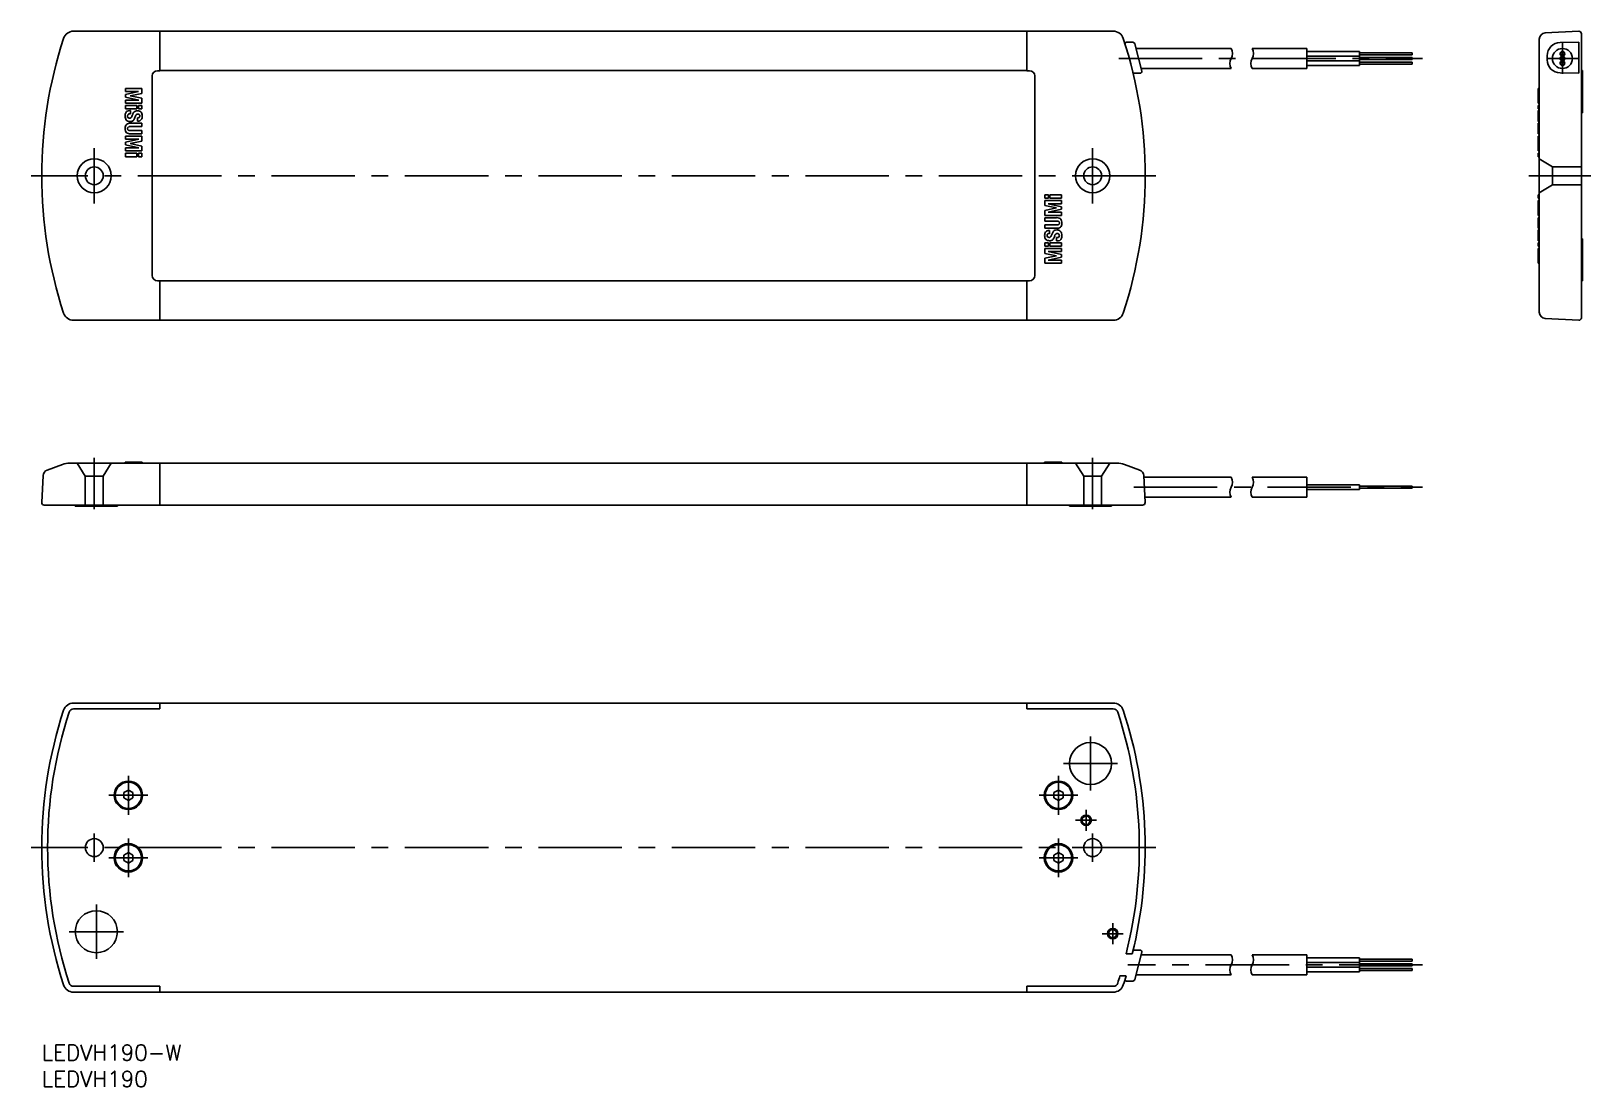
# Model space of a CAD drawing. Extents: x -2 to 295, y -8 to 193.
import ezdxf

# ---------------------------------------------------------------- set-up
doc = ezdxf.new("R2010")
doc.units = 0
doc.header["$LTSCALE"] = 0.5
doc.linetypes.add('CENTER', pattern=[50.8, 31.75, -6.35, 6.35, -6.35])
doc.linetypes.add('DASHED', pattern=[19.05, 12.7, -6.35])
for name, color, linetype in [('MSM_CENTER', 1, 'CENTER'), ('MSM_CONTINUOUS', 7, 'CONTINUOUS'), ('MSM_DASHED', 4, 'DASHED'), ('MSM_NARROW', 5, 'CONTINUOUS'), ('MSM_PART_NUMBER', 7, 'CONTINUOUS')]:
    doc.layers.add(name, color=color, linetype=linetype)
doc.styles.get("Standard").update_dxf_attribs({"font": 'txt.shx', "height": 3, "bigfont": 'bigfont.shx'})

# ---------------------------------------------------------------- blocks, each defined once
blk = doc.blocks.new('*U31')
at = {"layer": 'MSM_PART_NUMBER'}
blk.add_text('LEDVH190-W', height=3, dxfattribs=at).set_placement((0, -3))
blk = doc.blocks.new('*U32')
at = {"layer": 'MSM_PART_NUMBER'}
blk.add_text('LEDVH190', height=3, dxfattribs=at).set_placement((0, -8))

msp = doc.modelspace()

# ---------------------------------------------------------------- linework, layer by layer
at = {"layer": 'MSM_CENTER'}
for p, q in [((289.4, 190.5), (289.4, 184.7)), ((204.98, 187.6), (262.78, 187.6)), ((292.3, 187.6), (286.5, 187.6)), ((10, 170.55), (10, 160.05)), ((200, 170.55), (200, 160.05)), ((212, 165.3), (-2, 165.3)), ((283, 165.3), (294.8, 165.3)), ((10, 101.85), (10, 111.65)), ((200, 101.85), (200, 111.65)), ((207.85, 106.05), (262.78, 106.05)), ((199.6, 48.35), (199.6, 58.65)), ((194.45, 53.5), (204.75, 53.5)), ((16.5, 51.15), (16.5, 43.75)), ((193.5, 51.15), (193.5, 43.75)), ((12.8, 47.45), (20.2, 47.45)), ((189.8, 47.45), (197.2, 47.45)), ((198.75, 40.7), (198.75, 44.7)), ((196.75, 42.7), (200.75, 42.7)), ((10, 34.8), (10, 40.2)), ((16.5, 39.25), (16.5, 31.85)), ((193.5, 39.25), (193.5, 31.85)), ((200, 34.8), (200, 40.2)), ((212, 37.5), (-2, 37.5)), ((12.8, 35.55), (20.2, 35.55)), ((189.8, 35.55), (197.2, 35.55)), ((10.4, 26.65), (10.4, 16.35)), ((5.25, 21.5), (15.55, 21.5)), ((201.82, 21.12), (205.82, 21.12)), ((203.82, 23.12), (203.82, 19.12)), ((262.78, 15.2), (206.71, 15.2))]:
    msp.add_line(p, q, dxfattribs=at)
at = {"layer": 'MSM_CONTINUOUS'}
for p, q in [((6.07, 192.8), (203.93, 192.8)), ((22.5, 185.28), (22.5, 192.8)), ((187.5, 185.28), (187.5, 192.8)), ((206.46, 190.7), (207.65, 190.7)), ((209.34, 185.2), (208.02, 190.4)), ((285, 139.33), (285, 191.27)), ((292.5, 192.8), (286.14, 192.46)), ((288.96, 190.64), (292.51, 190.7)), ((292.51, 184.8), (292.51, 190.7)), ((293, 138.3), (293, 192.3)), ((208.25, 189.5), (226.37, 189.5)), ((230.37, 189.5), (240.78, 189.5)), ((240.78, 189.5), (240.78, 185.7)), ((240.78, 188.95), (250.78, 188.95)), ((240.78, 188.05), (250.78, 188.05)), ((240.78, 187.15), (250.78, 187.15)), ((250.78, 188.95), (250.78, 186.25)), ((250.78, 188.7), (260.78, 188.7)), ((250.78, 188.3), (260.78, 188.3)), ((250.78, 187.8), (260.78, 187.8)), ((250.78, 187.4), (260.78, 187.4)), ((260.78, 188.7), (260.78, 188.3)), ((260.78, 187.8), (260.78, 187.4)), ((286.5, 188.14), (286.5, 187.36)), ((21.02, 184.28), (21.02, 146.32)), ((22.5, 185.28), (22.02, 185.28)), ((22.5, 185.3), (187.5, 185.3)), ((187.5, 185.28), (187.98, 185.28)), ((188.98, 146.32), (188.98, 184.28)), ((207.93, 184.8), (209.03, 184.8)), ((209.21, 185.7), (226.37, 185.7)), ((230.37, 185.7), (240.78, 185.7)), ((240.78, 186.25), (250.78, 186.25)), ((250.78, 186.9), (260.78, 186.9)), ((250.78, 186.5), (260.78, 186.5)), ((260.78, 186.9), (260.78, 186.5)), ((288.96, 184.86), (292.51, 184.8)), ((293, 185.3), (293.2, 185.3)), ((293.2, 185.3), (293.2, 177.3)), ((15.92, 181.92), (15.92, 181.33)), ((19.08, 181.92), (15.92, 181.92)), ((15.92, 181.33), (18.44, 181.33)), ((18.44, 181.33), (15.92, 180.76)), ((19.08, 180.97), (19.08, 181.92)), ((284.79, 179.11), (284.79, 181.92)), ((285, 181.92), (284.79, 181.92)), ((15.92, 180.76), (15.92, 180.27)), ((15.92, 180.27), (18.48, 179.7)), ((15.92, 179.7), (15.92, 179.11)), ((18.48, 179.7), (15.92, 179.7)), ((15.92, 179.11), (19.08, 179.11)), ((15.92, 178.66), (15.92, 178.03)), ((18.12, 178.66), (15.92, 178.66)), ((16.85, 180.52), (19.08, 180.97)), ((19.08, 180.05), (16.85, 180.52)), ((18.12, 178.03), (18.12, 178.66)), ((18.41, 178.66), (18.41, 178.03)), ((19.08, 178.66), (18.41, 178.66)), ((19.08, 179.11), (19.08, 180.05)), ((19.08, 178.03), (19.08, 178.66)), ((285, 180.97), (284.79, 180.97)), ((285, 180.52), (284.79, 180.52)), ((285, 180.05), (284.79, 180.05)), ((285, 179.11), (284.79, 179.11)), ((284.79, 178.03), (284.79, 178.66)), ((284.79, 178.66), (285, 178.66)), ((15.92, 178.03), (18.12, 178.03)), ((16.91, 177.7), (16.78, 177.7)), ((16.81, 177.06), (16.91, 177.06)), ((19.08, 175.29), (16.88, 175.29)), ((16.91, 177.06), (16.91, 177.7)), ((17.66, 176.2), (17.88, 176.69)), ((18.2, 176.31), (18.2, 175.7)), ((18.2, 175.7), (18.29, 175.7)), ((18.41, 178.03), (19.08, 178.03)), ((19.08, 174.65), (19.08, 175.29)), ((284.79, 178.03), (285, 178.03)), ((284.79, 175.6), (284.79, 177.7)), ((285, 177.7), (284.79, 177.7)), ((285, 177.65), (284.79, 177.65)), ((285, 175.7), (284.79, 175.7)), ((284.79, 175.6), (285, 175.6)), ((284.79, 173.27), (284.79, 175.29)), ((285, 175.29), (284.79, 175.29)), ((293, 177.3), (293.2, 177.3)), ((15.92, 172.82), (15.92, 172.24)), ((19.08, 172.82), (15.92, 172.82)), ((15.92, 172.24), (18.48, 172.24)), ((18.48, 172.24), (15.92, 171.67)), ((16.87, 174.65), (19.08, 174.65)), ((19.08, 173.91), (16.87, 173.91)), ((16.88, 173.27), (19.08, 173.27)), ((19.08, 173.27), (19.08, 173.91)), ((19.08, 171.88), (19.08, 172.82)), ((285, 174.65), (284.79, 174.65)), ((285, 173.91), (284.79, 173.91)), ((285, 173.27), (284.79, 173.27)), ((284.79, 170.02), (284.79, 172.82)), ((285, 172.82), (284.79, 172.82)), ((15.92, 171.67), (15.92, 171.17)), ((15.92, 171.17), (18.48, 170.6)), ((15.92, 170.6), (15.92, 170.02)), ((18.48, 170.6), (15.92, 170.6)), ((15.92, 170.02), (19.08, 170.02)), ((15.92, 169.57), (15.92, 168.93)), ((18.12, 169.57), (15.92, 169.57)), ((16.85, 171.42), (19.08, 171.88)), ((19.08, 170.96), (16.85, 171.42)), ((18.12, 168.93), (18.12, 169.57)), ((18.41, 169.57), (18.41, 168.93)), ((19.08, 169.57), (18.41, 169.57)), ((19.08, 170.02), (19.08, 170.96)), ((19.08, 168.93), (19.08, 169.57)), ((285, 171.88), (284.79, 171.88)), ((285, 171.42), (284.79, 171.42)), ((285, 170.96), (284.79, 170.96)), ((285, 170.02), (284.79, 170.02)), ((284.79, 168.93), (284.79, 169.57)), ((284.79, 169.57), (285, 169.57)), ((15.92, 168.93), (18.12, 168.93)), ((18.41, 168.93), (19.08, 168.93)), ((284.79, 168.93), (285, 168.93)), ((191.59, 161.66), (190.92, 161.66)), ((190.92, 161.66), (190.92, 161.02)), ((190.92, 161.02), (191.59, 161.02)), ((194.08, 160.58), (190.92, 160.58)), ((190.92, 160.58), (190.92, 159.63)), ((191.59, 161.02), (191.59, 161.66)), ((194.08, 161.66), (191.88, 161.66)), ((191.88, 161.66), (191.88, 161.02)), ((191.88, 161.02), (194.08, 161.02)), ((194.08, 161.02), (194.08, 161.66)), ((194.08, 159.99), (194.08, 160.58)), ((284.79, 161.02), (284.79, 161.66)), ((284.79, 161.66), (285, 161.66)), ((284.79, 161.02), (285, 161.02)), ((284.79, 157.77), (284.79, 160.58)), ((285, 160.58), (284.79, 160.58)), ((190.92, 159.63), (193.15, 159.18)), ((193.15, 159.18), (190.92, 158.72)), ((190.92, 158.72), (190.92, 157.77)), ((190.92, 157.77), (194.08, 157.77)), ((193.12, 157.32), (190.92, 157.32)), ((190.92, 157.32), (190.92, 156.69)), ((191.52, 159.99), (194.08, 159.99)), ((194.08, 159.42), (191.52, 159.99)), ((191.52, 158.36), (194.08, 158.93)), ((194.08, 158.36), (191.52, 158.36)), ((194.08, 158.93), (194.08, 159.42)), ((194.08, 157.77), (194.08, 158.36)), ((285, 159.99), (284.79, 159.99)), ((285, 159.42), (284.79, 159.42)), ((285, 158.93), (284.79, 158.93)), ((285, 158.36), (284.79, 158.36)), ((285, 157.77), (284.79, 157.77)), ((285, 157.32), (284.79, 157.32)), ((284.79, 155.31), (284.79, 157.32)), ((190.92, 156.69), (193.13, 156.69)), ((193.13, 155.94), (190.92, 155.94)), ((190.92, 155.94), (190.92, 155.31)), ((190.92, 155.31), (193.12, 155.31)), ((191.8, 154.9), (191.71, 154.9)), ((191.8, 154.28), (191.8, 154.9)), ((192.34, 154.4), (192.12, 153.9)), ((285, 155.31), (284.79, 155.31)), ((285, 155), (284.79, 155)), ((284.79, 152.9), (284.79, 155)), ((191.59, 152.57), (190.92, 152.57)), ((190.92, 152.57), (190.92, 151.93)), ((190.92, 151.93), (191.59, 151.93)), ((194.08, 151.48), (190.92, 151.48)), ((190.92, 151.48), (190.92, 150.54)), ((191.59, 151.93), (191.59, 152.57)), ((194.08, 152.57), (191.88, 152.57)), ((191.88, 152.57), (191.88, 151.93)), ((191.88, 151.93), (194.08, 151.93)), ((193.19, 153.53), (193.09, 153.53)), ((193.09, 153.53), (193.09, 152.9)), ((193.09, 152.9), (193.22, 152.9)), ((194.08, 151.93), (194.08, 152.57)), ((194.08, 150.9), (194.08, 151.48)), ((285, 152.9), (284.79, 152.9)), ((284.79, 152.57), (285, 152.57)), ((284.79, 151.93), (284.79, 152.57)), ((284.79, 151.93), (285, 151.93)), ((285, 151.48), (284.79, 151.48)), ((284.79, 148.68), (284.79, 151.48)), ((293, 153.3), (293.2, 153.3)), ((293.2, 153.3), (293.2, 145.3)), ((190.92, 150.54), (193.15, 150.08)), ((193.15, 150.08), (190.92, 149.62)), ((190.92, 149.62), (190.92, 148.68)), ((190.92, 148.68), (194.08, 148.68)), ((191.52, 150.9), (194.08, 150.9)), ((194.08, 150.33), (191.52, 150.9)), ((191.56, 149.26), (194.08, 149.83)), ((194.08, 149.26), (191.56, 149.26)), ((194.08, 149.83), (194.08, 150.33)), ((194.08, 148.68), (194.08, 149.26)), ((285, 150.9), (284.79, 150.9)), ((285, 150.33), (284.79, 150.33)), ((285, 149.83), (284.79, 149.83)), ((285, 149.26), (284.79, 149.26)), ((285, 148.68), (284.79, 148.68)), ((22.5, 145.32), (22.02, 145.32)), ((22.5, 137.8), (22.5, 145.32)), ((22.5, 145.3), (187.5, 145.3)), ((187.5, 145.32), (187.98, 145.32)), ((187.5, 137.8), (187.5, 145.32)), ((293, 145.3), (293.2, 145.3)), ((6.07, 137.8), (203.93, 137.8)), ((292.5, 137.8), (286.14, 138.13)), ((3.96, 110.4), (1.05, 109.32)), ((5.35, 110.65), (204.65, 110.65)), ((15.87, 110.85), (15.87, 110.65)), ((15.87, 110.85), (19.08, 110.85)), ((15.92, 110.85), (15.92, 110.65)), ((18.12, 110.85), (18.12, 110.65)), ((18.41, 110.85), (18.41, 110.65)), ((19.08, 110.85), (19.08, 110.65)), ((19.08, 110.85), (19.14, 110.85)), ((19.14, 110.85), (19.14, 110.65)), ((22.5, 110.65), (22.5, 102.65)), ((187.5, 110.65), (187.5, 102.65)), ((190.86, 110.85), (194.08, 110.85)), ((190.86, 110.85), (190.86, 110.65)), ((190.92, 110.65), (190.92, 110.85)), ((194.08, 110.85), (194.13, 110.85)), ((194.08, 110.65), (194.08, 110.85)), ((194.13, 110.65), (194.13, 110.85)), ((206.04, 110.4), (208.95, 109.32)), ((0, 103.15), (0.27, 108.26)), ((210, 103.15), (209.73, 108.26)), ((209.75, 107.95), (226.37, 107.95)), ((230.37, 107.95), (240.78, 107.95)), ((240.78, 107.95), (240.78, 104.15)), ((209.95, 104.15), (226.37, 104.15)), ((230.37, 104.15), (240.78, 104.15)), ((240.78, 106.5), (250.78, 106.5)), ((240.78, 105.6), (250.78, 105.6)), ((250.78, 106.5), (250.78, 105.6)), ((250.78, 106.25), (260.78, 106.25)), ((250.78, 105.85), (260.78, 105.85)), ((260.78, 106.25), (260.78, 105.85)), ((0.5, 102.65), (209.5, 102.65)), ((6.4, 102.65), (6.4, 102.45)), ((14.4, 102.45), (6.4, 102.45)), ((14.4, 102.65), (14.4, 102.45)), ((195.6, 102.65), (195.6, 102.45)), ((203.6, 102.45), (195.6, 102.45)), ((203.6, 102.65), (203.6, 102.45)), ((6.07, 65), (203.93, 65)), ((6.07, 63.88), (22.5, 63.88)), ((22.5, 63.88), (22.5, 65)), ((187.5, 63.88), (187.5, 65)), ((187.5, 63.88), (203.93, 63.88)), ((16.5, 48.45), (15.63, 47.95)), ((15.63, 47.95), (15.63, 46.95)), ((17.37, 47.95), (16.5, 48.45)), ((17.37, 46.95), (17.37, 47.95)), ((193.5, 48.45), (192.63, 47.95)), ((192.63, 47.95), (192.63, 46.95)), ((194.37, 47.95), (193.5, 48.45)), ((194.37, 46.95), (194.37, 47.95)), ((15.63, 46.95), (16.5, 46.45)), ((16.5, 46.45), (17.37, 46.95)), ((192.63, 46.95), (193.5, 46.45)), ((193.5, 46.45), (194.37, 46.95)), ((16.5, 36.55), (15.63, 36.05)), ((15.63, 36.05), (15.63, 35.05)), ((17.37, 36.05), (16.5, 36.55)), ((17.37, 35.05), (17.37, 36.05)), ((193.5, 36.55), (192.63, 36.05)), ((192.63, 36.05), (192.63, 35.05)), ((194.37, 36.05), (193.5, 36.55)), ((194.37, 35.05), (194.37, 36.05)), ((15.63, 35.05), (16.5, 34.55)), ((16.5, 34.55), (17.37, 35.05)), ((192.63, 35.05), (193.5, 34.55)), ((193.5, 34.55), (194.37, 35.05)), ((207.94, 18), (209.04, 18)), ((207.53, 17.3), (206.38, 17.3)), ((209.35, 17.6), (208.03, 12.4)), ((209.22, 17.1), (226.37, 17.1)), ((230.37, 17.1), (240.78, 17.1)), ((240.78, 17.1), (240.78, 13.3)), ((240.78, 16.55), (250.78, 16.55)), ((240.78, 15.65), (250.78, 15.65)), ((250.78, 16.55), (250.78, 13.85)), ((250.78, 16.3), (260.78, 16.3)), ((250.78, 15.9), (260.78, 15.9)), ((250.78, 15.4), (260.78, 15.4)), ((250.78, 15), (260.78, 15)), ((260.78, 16.3), (260.78, 15.9)), ((260.78, 15.4), (260.78, 15)), ((205.2, 13.1), (206.37, 13.1)), ((206.47, 12.1), (207.66, 12.1)), ((208.26, 13.3), (226.37, 13.3)), ((230.37, 13.3), (240.78, 13.3)), ((240.78, 14.75), (250.78, 14.75)), ((240.78, 13.85), (250.78, 13.85)), ((250.78, 14.5), (260.78, 14.5)), ((250.78, 14.1), (260.78, 14.1)), ((260.78, 14.5), (260.78, 14.1)), ((6.07, 11.12), (22.5, 11.12)), ((6.07, 10), (203.93, 10)), ((22.5, 11.12), (22.5, 10)), ((187.5, 11.12), (203.93, 11.12)), ((187.5, 11.12), (187.5, 10))]:
    msp.add_line(p, q, dxfattribs=at)
for centre, radius in [((289.4, 187.6), 1.9), ((289.4, 188.5), 0.45), ((289.4, 187.6), 0.45), ((289.4, 186.7), 0.45), ((289.4, 188.5), 0.2), ((289.4, 187.6), 0.2), ((289.4, 186.7), 0.2), ((10, 165.3), 3.25), ((10, 165.3), 1.7), ((200, 165.3), 3.25), ((200, 165.3), 1.7), ((199.6, 53.5), 4), ((16.5, 47.45), 2.7), ((16.5, 47.45), 2.5), ((193.5, 47.45), 2.7), ((193.5, 47.45), 2.5), ((198.75, 42.7), 0.783), ((10, 37.5), 1.7), ((200, 37.5), 1.7), ((16.5, 35.55), 2.7), ((16.5, 35.55), 2.5), ((193.5, 35.55), 2.7), ((193.5, 35.55), 2.5), ((10.4, 21.5), 4), ((203.82, 21.12), 0.783)]:
    msp.add_circle(centre, radius, dxfattribs=at)
for centre, radius, start, end in [((83.89, 165.3), 83.89, 161.8575, 198.1425), ((6.07, 190.8), 2, 90, 161.8575), ((203.93, 190.8), 2, 18.1425, 90), ((126.11, 165.3), 83.89, 341.8575, 18.1425), ((206.46, 190.4), 0.3, 90, 183.7097), ((207.63, 190.3), 0.402, 14.3851, 86.6682), ((286.2, 191.27), 1.2, 93, 180), ((289, 188.14), 2.5, 91, 180.0055), ((292.5, 192.3), 0.5, 360, 90), ((289, 187.36), 2.5, 180, 269), ((22.02, 184.28), 1, 90, 180), ((187.98, 184.28), 1, 0, 90), ((207.93, 185.1), 0.3, 207.3649, 270), ((209.03, 185.12), 0.32, 270, 14.2833), ((17.63, 176.7), 1.76, 164.7845, 188.0568), ((17.14, 176.58), 1.26, 186.1584, 205.3542), ((16.59, 176.99), 0.677, 118.6081, 165.6479), ((16.67, 176.35), 0.737, 204.7268, 233.9566), ((16.69, 174.4), 0.869, 103.4652, 129.0776), ((16.71, 176.41), 0.807, 234.3702, 262.0745), ((16.73, 176.7), 0.999, 87.2313, 117.9474), ((16.82, 176.66), 0.494, 157.8464, 196.121), ((16.68, 176.61), 0.346, 194.1297, 246.569), ((16.64, 176.74), 0.301, 113.3356, 158.9947), ((16.85, 173.71), 1.58, 88.9748, 102.9765), ((16.77, 176.4), 0.664, 86.2243, 111.6876), ((16.7, 176.7), 0.436, 248.7542, 272.0143), ((16.82, 177.01), 1.41, 260.8081, 281.1667), ((16.73, 176.73), 0.469, 268.1126, 301.0297), ((16.71, 176.7), 0.46, 305.4622, 328.4166), ((16.94, 176.27), 0.668, 283.1894, 303.7779), ((15.67, 177.28), 1.65, 330.1077, 340.9326), ((24.23, 174.33), 7.41, 158.6447, 160.9545), ((16.66, 176.56), 1.07, 307.5872, 339.9202), ((18.9, 176.38), 1.7, 151.3103, 157.6415), ((18.28, 176.74), 0.981, 133.1412, 152.2301), ((18.05, 176.99), 0.637, 106.5697, 134.0071), ((18.19, 176.55), 1.1, 89.0279, 107.0965), ((18.4, 176.52), 0.555, 128.4207, 162.1965), ((18.29, 176.56), 0.458, 88.0726, 120.2325), ((18.31, 176.66), 0.367, 253.8407, 358.7119), ((18.24, 176.48), 1.17, 70.7666, 91.163), ((18.34, 176.49), 0.788, 266.2491, 319.6643), ((18.33, 176.62), 0.394, 54.3784, 93.6178), ((18.32, 176.68), 0.355, 355.3787, 47.2909), ((18.36, 176.88), 0.754, 42.6018, 69.4206), ((18.27, 176.83), 0.857, 17.1921, 41.06), ((17.9, 176.65), 1.24, 327.2168, 0.9243), ((17.78, 176.69), 1.36, 359.057, 16.8429), ((17.6, 174.29), 1.73, 164.267, 196.1003), ((16.58, 174.56), 0.672, 129.969, 162.9178), ((16.62, 174.04), 0.719, 198.2996, 229.1277), ((16.72, 174.17), 0.883, 229.9984, 255.1811), ((16.83, 174.28), 0.508, 168.3402, 191.6598), ((16.62, 174.32), 0.291, 142.6709, 167.8147), ((16.62, 174.24), 0.286, 192.2376, 217.6633), ((16.65, 174.29), 0.33, 120.4908, 142.2896), ((16.64, 174.26), 0.319, 217.9861, 240.3295), ((16.71, 174.19), 0.451, 101.9551, 119.6605), ((16.71, 174.39), 0.468, 240.8394, 257.8716), ((16.85, 174.73), 1.46, 255.7117, 270.8985), ((16.81, 173.74), 0.914, 94.2403, 102.5167), ((16.81, 174.81), 0.902, 257.3417, 265.7277), ((16.87, 173.04), 1.62, 89.7265, 94.3848), ((16.87, 175.51), 1.61, 265.6001, 270.286), ((193.15, 155.98), 1.35, 69.6306, 91.2071), ((192.1, 153.95), 1.24, 147.2168, 180.9243), ((191.66, 154.11), 0.788, 86.2491, 139.6643), ((193.34, 154.03), 1.07, 127.5872, 159.9202), ((193.06, 154.32), 0.668, 103.1894, 123.7779), ((193.18, 153.59), 1.41, 80.8081, 101.1667), ((193.15, 156.89), 1.58, 268.9748, 282.9765), ((193.13, 155.08), 1.61, 85.6001, 90.286), ((193.13, 157.56), 1.62, 269.7265, 274.3848), ((193.19, 155.78), 0.902, 77.3417, 85.7277), ((193.19, 156.86), 0.914, 274.2403, 282.5167), ((193.29, 156.2), 0.468, 60.8394, 77.8716), ((193.29, 156.41), 0.451, 281.9551, 299.6605), ((193.29, 154.18), 0.807, 54.3702, 82.0745), ((193.31, 156.19), 0.869, 283.4652, 309.0776), ((193.36, 156.34), 0.319, 37.9861, 60.3295), ((193.35, 156.3), 0.33, 300.4908, 322.2896), ((193.38, 156.36), 0.286, 12.2376, 37.6633), ((193.38, 156.27), 0.291, 322.6709, 347.8147), ((193.34, 156.52), 0.774, 39.712, 68.5094), ((193.17, 156.32), 0.508, 348.3402, 11.6598), ((193.33, 154.24), 0.737, 24.7268, 53.9566), ((193.42, 156.03), 0.672, 309.969, 342.9178), ((193.25, 156.49), 0.866, 13.6784, 37.5508), ((192.86, 154.01), 1.26, 6.1584, 25.3542), ((192.87, 156.23), 1.26, 341.7612, 359.3029), ((192.14, 156.3), 1.99, 357.6291, 11.4778), ((192.22, 153.91), 1.36, 179.057, 196.8429), ((191.73, 153.76), 0.857, 197.1921, 221.06), ((191.64, 153.71), 0.754, 222.6018, 249.4206), ((191.69, 153.93), 0.367, 73.8407, 178.7119), ((191.68, 153.91), 0.355, 175.3787, 227.2909), ((191.76, 154.11), 1.17, 250.7666, 271.163), ((191.67, 153.97), 0.394, 234.3784, 273.6178), ((191.71, 154.03), 0.458, 268.0726, 300.2325), ((191.81, 154.04), 1.1, 269.0279, 287.0965), ((191.6, 154.07), 0.555, 308.4207, 342.1965), ((191.95, 153.6), 0.637, 286.5697, 314.0071), ((191.72, 153.86), 0.981, 313.1412, 332.2301), ((191.1, 154.21), 1.7, 331.3103, 337.6415), ((185.77, 156.27), 7.41, 338.6447, 340.9545), ((194.33, 153.31), 1.65, 150.1077, 160.9326), ((193.29, 153.89), 0.46, 125.4622, 148.4166), ((193.27, 153.86), 0.469, 88.1126, 121.0297), ((193.23, 154.2), 0.664, 266.2243, 291.6876), ((193.27, 153.89), 0.999, 267.2313, 297.9474), ((193.3, 153.9), 0.436, 68.7542, 92.0143), ((193.32, 153.99), 0.346, 14.1297, 66.569), ((193.36, 153.86), 0.301, 293.3356, 338.9947), ((193.18, 153.93), 0.494, 337.8464, 16.121), ((193.41, 153.61), 0.677, 298.6081, 345.6479), ((192.37, 153.9), 1.76, 344.7845, 8.0568), ((22.02, 146.32), 1, 180, 270), ((187.98, 146.32), 1, 270, 0), ((6.07, 139.8), 2, 198.1425, 270), ((203.93, 139.8), 2, 270, 341.8575), ((286.2, 139.33), 1.2, 180, 267), ((292.5, 138.3), 0.5, 270, 360), ((5.35, 106.65), 4, 90, 110.2942), ((204.65, 106.65), 4, 69.7058, 90), ((1.47, 108.19), 1.2, 110.2942, 177), ((208.53, 108.19), 1.2, 3, 69.7058), ((0.5, 103.15), 0.5, 180, 270), ((209.5, 103.15), 0.5, 270, 0), ((83.89, 37.5), 83.89, 161.8575, 198.1425), ((83.89, 37.5), 82.77, 161.8575, 198.1425), ((6.07, 63), 2, 90, 161.8575), ((6.07, 63), 0.88, 90, 161.8575), ((203.93, 63), 2, 18.1425, 90), ((203.93, 63), 0.88, 18.1425, 90), ((126.11, 37.5), 82.77, 345.8749, 18.1425), ((126.11, 37.5), 83.89, 346.0673, 18.1425), ((207.94, 17.7), 0.3, 90, 166.3981), ((209.04, 17.68), 0.32, 345.7167, 90), ((126.11, 37.5), 82.77, 341.8575, 342.8556), ((126.11, 37.5), 83.89, 341.8575, 343.0914), ((206.47, 12.4), 0.3, 162.655, 270), ((207.64, 12.5), 0.402, 273.3318, 345.6149), ((6.07, 12), 2, 198.1425, 270), ((6.07, 12), 0.88, 198.1425, 270), ((203.93, 12), 0.88, 270, 341.8575), ((203.93, 12), 2, 270, 341.8575)]:
    msp.add_arc(centre, radius, start, end, dxfattribs=at)
at = {"layer": 'MSM_DASHED'}
for p, q in [((285, 168.55), (287.5, 167)), ((287.5, 167), (287.5, 163.6)), ((287.5, 167), (293, 167)), ((285, 162.05), (287.5, 163.6)), ((287.5, 163.6), (293, 163.6)), ((6.75, 110.65), (8.3, 108.15)), ((13.25, 110.65), (11.7, 108.15)), ((196.75, 110.65), (198.3, 108.15)), ((203.25, 110.65), (201.7, 108.15)), ((8.3, 108.15), (8.3, 102.65)), ((8.3, 108.15), (11.7, 108.15)), ((11.7, 108.15), (11.7, 102.65)), ((198.3, 108.15), (198.3, 102.65)), ((198.3, 108.15), (201.7, 108.15)), ((201.7, 108.15), (201.7, 102.65))]:
    msp.add_line(p, q, dxfattribs=at)
at = {"layer": 'MSM_NARROW'}
for centre in [(198.75, 42.7), (203.82, 21.12)]:
    msp.add_circle(centre, 1, dxfattribs=at)
for centre, start, end in [((228.05, 186.65), 150.5129, 209.4871), ((224.69, 188.55), 330.5129, 29.4871), ((232.05, 186.65), 150.5129, 209.4871), ((228.69, 188.55), 330.5129, 29.4871), ((224.69, 107), 330.5129, 29.4871), ((228.69, 107), 330.5129, 29.4871), ((228.05, 105.1), 150.5129, 209.4871), ((232.05, 105.1), 150.5129, 209.4871), ((228.05, 14.25), 150.5129, 209.4871), ((224.69, 16.15), 330.5129, 29.4871), ((232.05, 14.25), 150.5129, 209.4871), ((228.69, 16.15), 330.5129, 29.4871)]:
    msp.add_arc(centre, 1.93, start, end, dxfattribs=at)

# ---------------------------------------------------------------- block references
at = {"layer": 'MSM_CONTINUOUS'}
for name in ['*U31', '*U32']:
    msp.add_blockref(name, (0, 0), dxfattribs=at)

doc.saveas('drawing.dxf')
